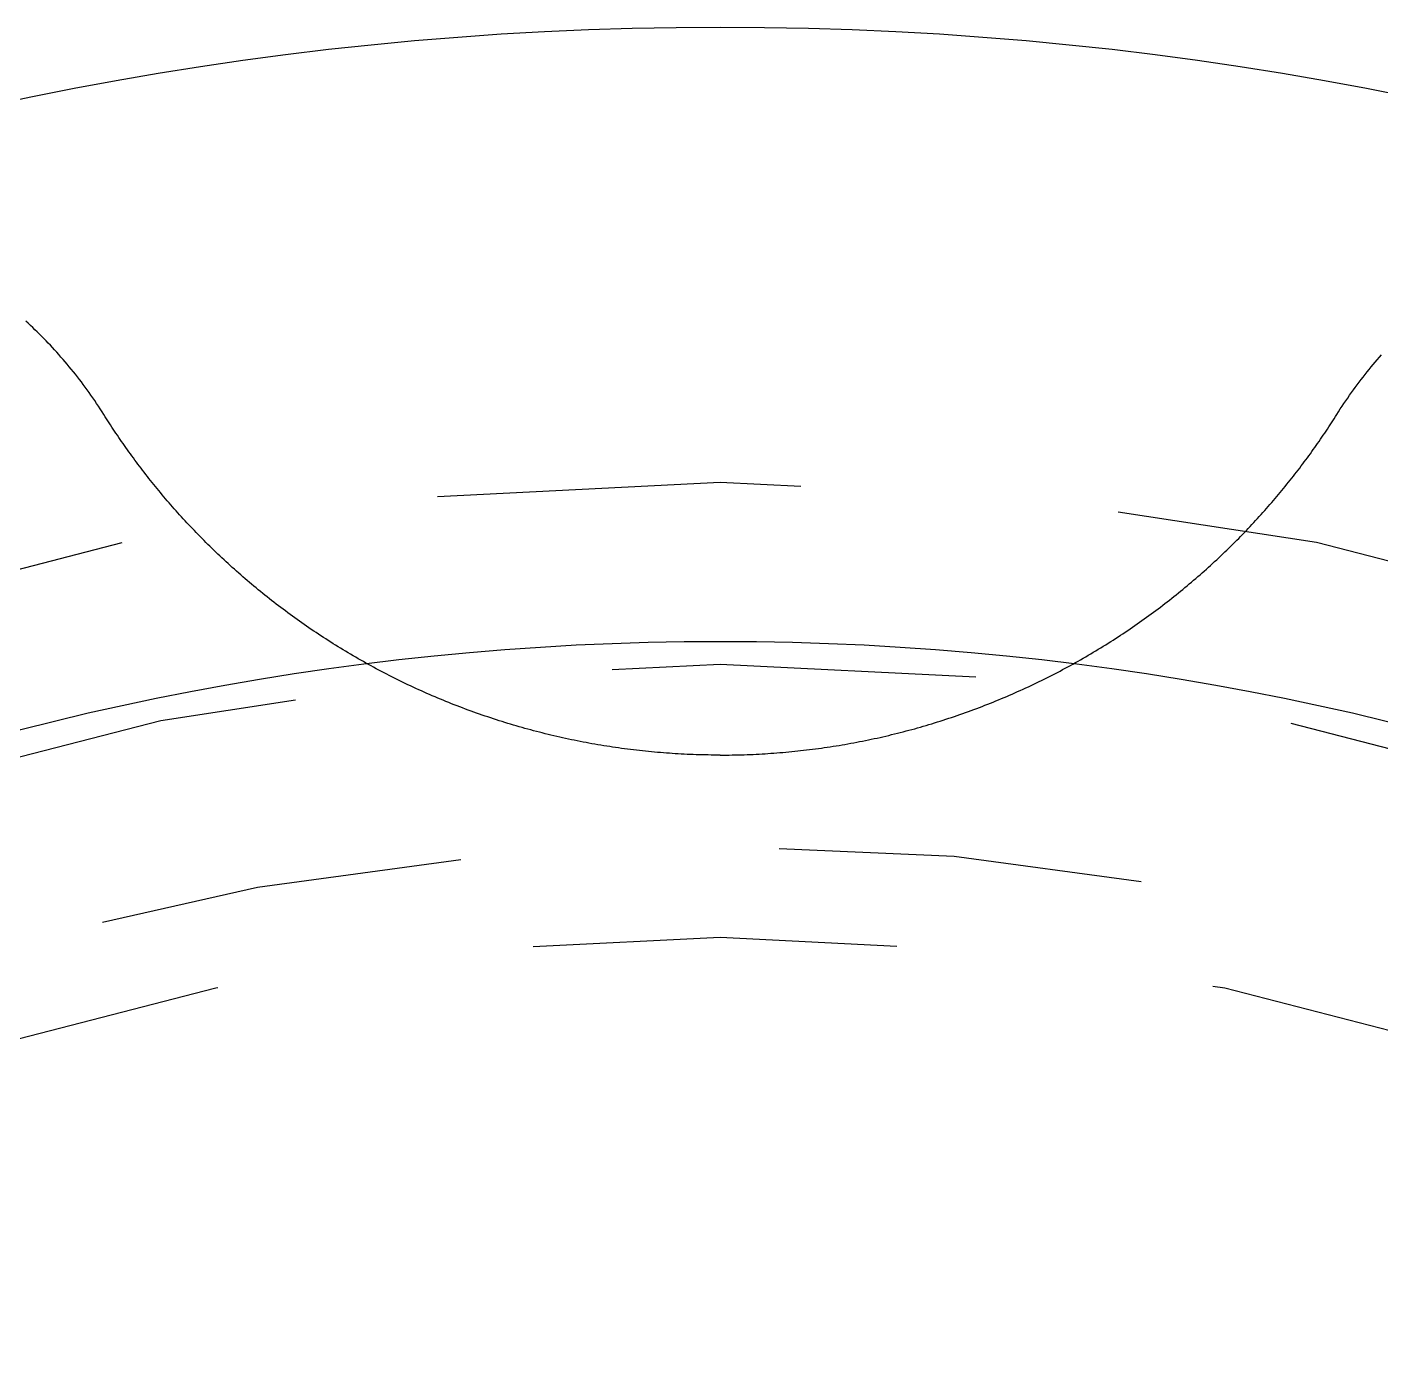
# Model space of a CAD drawing. Extents: x -3.75 to 3.75, y -3.75 to 3.75.
# Drawn here: x -0.762 to 0.726, y 2.301 to 3.75 of the extents above; entities that cross this region are included whole.
import ezdxf

# ---------------------------------------------------------------- set-up
doc = ezdxf.new("R2010")
doc.units = 0
doc.linetypes.add('PHL_CENTER', pattern=[0.75, 0.4, -0.35])
doc.linetypes.add('PHL_THICK', pattern=[0])
doc.layers.add('PROJECTION', color=7, linetype='CONTINUOUS')

msp = doc.modelspace()

# ---------------------------------------------------------------- linework, layer by layer
at = {"layer": 'PROJECTION', "color": 3, "linetype": 'PHL_CENTER'}
for p, q in [((-0.760372, 3.424479), (-0.762866, 3.426776)), ((-0.75789, 3.422159), (-0.760372, 3.424479)), ((-0.755418, 3.419818), (-0.75789, 3.422159)), ((-0.752957, 3.417456), (-0.755418, 3.419818)), ((-0.750507, 3.415072), (-0.752957, 3.417456)), ((-0.748069, 3.412666), (-0.750507, 3.415072)), ((-0.745642, 3.410239), (-0.748069, 3.412666)), ((-0.743227, 3.407789), (-0.745642, 3.410239)), ((-0.740825, 3.405319), (-0.743227, 3.407789)), ((-0.738434, 3.402826), (-0.740825, 3.405319)), ((-0.736056, 3.400312), (-0.738434, 3.402826)), ((-0.73369, 3.397776), (-0.736056, 3.400312)), ((-0.731337, 3.395218), (-0.73369, 3.397776)), ((-0.728997, 3.392639), (-0.731337, 3.395218)), ((-0.72667, 3.390038), (-0.728997, 3.392639)), ((-0.724357, 3.387414), (-0.72667, 3.390038)), ((-0.722057, 3.38477), (-0.724357, 3.387414)), ((-0.719771, 3.382103), (-0.722057, 3.38477)), ((-0.717499, 3.379414), (-0.719771, 3.382103)), ((-0.715241, 3.376704), (-0.717499, 3.379414)), ((-0.712997, 3.373971), (-0.715241, 3.376704)), ((0.712823, 3.373757), (0.715055, 3.376479)), ((0.715055, 3.376479), (0.717301, 3.379179)), ((0.717301, 3.379179), (0.719562, 3.381857)), ((0.719562, 3.381857), (0.721836, 3.384513)), ((0.721836, 3.384513), (0.724124, 3.387148)), ((0.724124, 3.387148), (0.726425, 3.389761)), ((-0.710768, 3.371217), (-0.712997, 3.373971)), ((-0.708554, 3.368441), (-0.710768, 3.371217)), ((-0.706354, 3.365643), (-0.708554, 3.368441)), ((-0.70417, 3.362823), (-0.706354, 3.365643)), ((-0.702001, 3.35998), (-0.70417, 3.362823)), ((0.701882, 3.359823), (0.70404, 3.362653)), ((0.70404, 3.362653), (0.706214, 3.365462)), ((0.706214, 3.365462), (0.708402, 3.368249)), ((0.708402, 3.368249), (0.710605, 3.371014)), ((0.710605, 3.371014), (0.712823, 3.373757)), ((-0.699848, 3.357116), (-0.702001, 3.35998)), ((-0.69771, 3.35423), (-0.699848, 3.357116)), ((-0.695588, 3.351322), (-0.69771, 3.35423)), ((-0.693483, 3.348392), (-0.695588, 3.351322)), ((-0.691393, 3.345439), (-0.693483, 3.348392)), ((0.691326, 3.345344), (0.693406, 3.348284)), ((0.693406, 3.348284), (0.695501, 3.351201)), ((0.695501, 3.351201), (0.697612, 3.354097)), ((0.697612, 3.354097), (0.699739, 3.356971)), ((0.699739, 3.356971), (0.701882, 3.359823)), ((-0.68932, 3.342465), (-0.691393, 3.345439)), ((-0.687264, 3.339468), (-0.68932, 3.342465)), ((-0.685225, 3.33645), (-0.687264, 3.339468)), ((-0.683203, 3.333409), (-0.685225, 3.33645)), ((-0.681198, 3.330346), (-0.683203, 3.333409)), ((0.68118, 3.330318), (0.683175, 3.333367)), ((0.683175, 3.333367), (0.685188, 3.336394)), ((0.685188, 3.336394), (0.687217, 3.339399)), ((0.687217, 3.339399), (0.689264, 3.342383)), ((0.689264, 3.342383), (0.691326, 3.345344)), ((-0.67921, 3.327261), (-0.681198, 3.330346)), ((-0.677241, 3.324154), (-0.67921, 3.327261)), ((-0.675806, 3.32188), (-0.677241, 3.324154)), ((-0.67436, 3.319606), (-0.675806, 3.32188)), ((-0.672904, 3.317333), (-0.67436, 3.319606)), ((-0.671437, 3.31506), (-0.672904, 3.317333)), ((0.671467, 3.315107), (0.672927, 3.317369)), ((0.672927, 3.317369), (0.674375, 3.31963)), ((0.674375, 3.31963), (0.675813, 3.321892)), ((0.675813, 3.321892), (0.677241, 3.324154)), ((0.677241, 3.324154), (0.679201, 3.327247)), ((0.679201, 3.327247), (0.68118, 3.330318)), ((-0.669959, 3.312787), (-0.671437, 3.31506)), ((-0.668471, 3.310515), (-0.669959, 3.312787)), ((-0.666972, 3.308243), (-0.668471, 3.310515)), ((-0.665462, 3.305971), (-0.666972, 3.308243)), ((-0.663941, 3.303701), (-0.665462, 3.305971)), ((-0.66241, 3.30143), (-0.663941, 3.303701)), ((0.662483, 3.301538), (0.664007, 3.303799)), ((0.664007, 3.303799), (0.665521, 3.30606)), ((0.665521, 3.30606), (0.667024, 3.308321)), ((0.667024, 3.308321), (0.668516, 3.310583)), ((0.668516, 3.310583), (0.669997, 3.312845)), ((0.669997, 3.312845), (0.671467, 3.315107)), ((-0.660868, 3.299161), (-0.66241, 3.30143)), ((-0.659315, 3.296893), (-0.660868, 3.299161)), ((-0.657751, 3.294625), (-0.659315, 3.296893)), ((-0.656176, 3.292358), (-0.657751, 3.294625)), ((-0.65459, 3.290092), (-0.656176, 3.292358)), ((-0.652993, 3.287827), (-0.65459, 3.290092)), ((-0.651386, 3.285564), (-0.652993, 3.287827)), ((0.651502, 3.285728), (0.653104, 3.287984)), ((0.653104, 3.287984), (0.654695, 3.290241)), ((0.654695, 3.290241), (0.656274, 3.2925)), ((0.656274, 3.2925), (0.657843, 3.294758)), ((0.657843, 3.294758), (0.659401, 3.297018)), ((0.659401, 3.297018), (0.660947, 3.299278)), ((0.660947, 3.299278), (0.662483, 3.301538)), ((-0.649767, 3.283301), (-0.651386, 3.285564)), ((-0.648137, 3.28104), (-0.649767, 3.283301)), ((-0.646496, 3.27878), (-0.648137, 3.28104)), ((-0.644844, 3.276521), (-0.646496, 3.27878)), ((-0.643181, 3.274264), (-0.644844, 3.276521)), ((-0.641507, 3.272008), (-0.643181, 3.274264)), ((0.641655, 3.272209), (0.643324, 3.274459)), ((0.643324, 3.274459), (0.644982, 3.276711)), ((0.644982, 3.276711), (0.646629, 3.278964)), ((0.646629, 3.278964), (0.648265, 3.281217)), ((0.648265, 3.281217), (0.649889, 3.283472)), ((0.649889, 3.283472), (0.651502, 3.285728)), ((-0.639822, 3.269754), (-0.641507, 3.272008)), ((-0.638125, 3.267502), (-0.639822, 3.269754)), ((-0.636417, 3.265251), (-0.638125, 3.267502)), ((-0.634698, 3.263001), (-0.636417, 3.265251)), ((-0.632968, 3.260754), (-0.634698, 3.263001)), ((-0.631226, 3.258509), (-0.632968, 3.260754)), ((-0.629473, 3.256265), (-0.631226, 3.258509)), ((0.62965, 3.256494), (0.631399, 3.258734)), ((0.631399, 3.258734), (0.633137, 3.260976)), ((0.633137, 3.260976), (0.634864, 3.26322)), ((0.634864, 3.26322), (0.636579, 3.265465)), ((0.636579, 3.265465), (0.638282, 3.267711)), ((0.638282, 3.267711), (0.639974, 3.269959)), ((0.639974, 3.269959), (0.641655, 3.272209)), ((-0.627709, 3.254024), (-0.629473, 3.256265)), ((-0.625933, 3.251784), (-0.627709, 3.254024)), ((-0.624146, 3.249547), (-0.625933, 3.251784)), ((-0.622347, 3.247311), (-0.624146, 3.249547)), ((-0.620537, 3.245078), (-0.622347, 3.247311)), ((-0.618716, 3.242847), (-0.620537, 3.245078)), ((-0.616883, 3.240619), (-0.618716, 3.242847)), ((0.617078, 3.24086), (0.618909, 3.243088)), ((0.618909, 3.243088), (0.620728, 3.245317)), ((0.620728, 3.245317), (0.622536, 3.247549)), ((0.622536, 3.247549), (0.624332, 3.249782)), ((0.624332, 3.249782), (0.626116, 3.252017)), ((0.626116, 3.252017), (0.627889, 3.254255)), ((0.627889, 3.254255), (0.62965, 3.256494)), ((-0.615038, 3.238393), (-0.616883, 3.240619)), ((-0.613182, 3.23617), (-0.615038, 3.238393)), ((-0.611314, 3.233949), (-0.613182, 3.23617)), ((-0.609435, 3.23173), (-0.611314, 3.233949)), ((-0.607544, 3.229515), (-0.609435, 3.23173)), ((-0.605641, 3.227302), (-0.607544, 3.229515)), ((0.605843, 3.227543), (0.607745, 3.229756)), ((0.607745, 3.229756), (0.609635, 3.231972)), ((0.609635, 3.231972), (0.611514, 3.234191)), ((0.611514, 3.234191), (0.61338, 3.236412)), ((0.61338, 3.236412), (0.615235, 3.238635)), ((0.615235, 3.238635), (0.617078, 3.24086)), ((-0.603726, 3.225092), (-0.605641, 3.227302)), ((-0.6018, 3.222885), (-0.603726, 3.225092)), ((-0.599862, 3.220681), (-0.6018, 3.222885)), ((-0.597913, 3.218479), (-0.599862, 3.220681)), ((-0.595951, 3.216281), (-0.597913, 3.218479)), ((-0.593978, 3.214086), (-0.595951, 3.216281)), ((-0.591993, 3.211894), (-0.593978, 3.214086)), ((0.592191, 3.212119), (0.594177, 3.214314)), ((0.594177, 3.214314), (0.596152, 3.216512)), ((0.596152, 3.216512), (0.598114, 3.218713)), ((0.598114, 3.218713), (0.600064, 3.220917)), ((0.600064, 3.220917), (0.602003, 3.223123)), ((0.602003, 3.223123), (0.603929, 3.225331)), ((0.603929, 3.225331), (0.605843, 3.227543)), ((-0.589996, 3.209706), (-0.591993, 3.211894)), ((-0.587987, 3.20752), (-0.589996, 3.209706)), ((-0.585966, 3.205338), (-0.587987, 3.20752)), ((-0.583933, 3.20316), (-0.585966, 3.205338)), ((-0.581888, 3.200984), (-0.583933, 3.20316)), ((-0.579831, 3.198813), (-0.581888, 3.200984)), ((-0.577762, 3.196645), (-0.579831, 3.198813)), ((0.577942, 3.19684), (0.580014, 3.199013)), ((0.580014, 3.199013), (0.582074, 3.20119)), ((0.582074, 3.20119), (0.584122, 3.203369)), ((0.584122, 3.203369), (0.586158, 3.205552)), ((0.586158, 3.205552), (0.588181, 3.207738)), ((0.588181, 3.207738), (0.590192, 3.209927)), ((0.590192, 3.209927), (0.592191, 3.212119)), ((-0.575681, 3.194481), (-0.577762, 3.196645)), ((-0.573588, 3.192321), (-0.575681, 3.194481)), ((-0.571483, 3.190164), (-0.573588, 3.192321)), ((-0.569366, 3.188011), (-0.571483, 3.190164)), ((-0.567236, 3.185862), (-0.569366, 3.188011)), ((-0.565094, 3.183717), (-0.567236, 3.185862)), ((-0.56294, 3.181577), (-0.565094, 3.183717)), ((0.563086, 3.181727), (0.565246, 3.183875)), ((0.565246, 3.183875), (0.567393, 3.186027)), ((0.567393, 3.186027), (0.569528, 3.188182)), ((0.569528, 3.188182), (0.57165, 3.190341)), ((0.57165, 3.190341), (0.57376, 3.192504)), ((0.57376, 3.192504), (0.575857, 3.194671)), ((0.575857, 3.194671), (0.577942, 3.19684)), ((-0.560774, 3.17944), (-0.56294, 3.181577)), ((-0.558596, 3.177308), (-0.560774, 3.17944)), ((-0.556405, 3.175179), (-0.558596, 3.177308)), ((-0.554202, 3.173056), (-0.556405, 3.175179)), ((-0.551986, 3.170936), (-0.554202, 3.173056)), ((-0.549758, 3.168821), (-0.551986, 3.170936)), ((-0.547518, 3.166711), (-0.549758, 3.168821)), ((0.547641, 3.166829), (0.549878, 3.168938)), ((0.549878, 3.168938), (0.552106, 3.171054)), ((0.552106, 3.171054), (0.554323, 3.173176)), ((0.554323, 3.173176), (0.556531, 3.175306)), ((0.556531, 3.175306), (0.558728, 3.177442)), ((0.558728, 3.177442), (0.560913, 3.179582)), ((0.560913, 3.179582), (0.563086, 3.181727)), ((-0.545265, 3.164605), (-0.547518, 3.166711)), ((-0.543, 3.162503), (-0.545265, 3.164605)), ((-0.540722, 3.160407), (-0.543, 3.162503)), ((-0.538432, 3.158315), (-0.540722, 3.160407)), ((-0.536129, 3.156228), (-0.538432, 3.158315)), ((-0.533814, 3.154145), (-0.536129, 3.156228)), ((-0.531486, 3.152068), (-0.533814, 3.154145)), ((0.531705, 3.152264), (0.534011, 3.154323)), ((0.534011, 3.154323), (0.536307, 3.156389)), ((0.536307, 3.156389), (0.538593, 3.158463)), ((0.538593, 3.158463), (0.54087, 3.160544)), ((0.54087, 3.160544), (0.543137, 3.162632)), ((0.543137, 3.162632), (0.545394, 3.164727)), ((0.545394, 3.164727), (0.547641, 3.166829)), ((-0.529146, 3.149996), (-0.531486, 3.152068)), ((-0.526794, 3.147931), (-0.529146, 3.149996)), ((-0.524434, 3.145873), (-0.526794, 3.147931)), ((-0.522064, 3.143824), (-0.524434, 3.145873)), ((-0.519684, 3.141783), (-0.522064, 3.143824)), ((-0.517296, 3.139751), (-0.519684, 3.141783)), ((-0.514898, 3.137726), (-0.517296, 3.139751)), ((0.515289, 3.138057), (0.517664, 3.140064)), ((0.517664, 3.140064), (0.520028, 3.142079)), ((0.520028, 3.142079), (0.522383, 3.144101)), ((0.522383, 3.144101), (0.524728, 3.14613)), ((0.524728, 3.14613), (0.527063, 3.148167)), ((0.527063, 3.148167), (0.529389, 3.150212)), ((0.529389, 3.150212), (0.531705, 3.152264)), ((-0.51249, 3.13571), (-0.514898, 3.137726)), ((-0.510074, 3.133703), (-0.51249, 3.13571)), ((-0.507648, 3.131703), (-0.510074, 3.133703)), ((-0.505213, 3.129712), (-0.507648, 3.131703)), ((-0.502769, 3.12773), (-0.505213, 3.129712)), ((-0.500315, 3.125756), (-0.502769, 3.12773)), ((-0.497853, 3.123791), (-0.500315, 3.125756)), ((-0.495382, 3.121834), (-0.497853, 3.123791)), ((0.49595, 3.122282), (0.498401, 3.124226)), ((0.498401, 3.124226), (0.500842, 3.126179)), ((0.500842, 3.126179), (0.503274, 3.128139)), ((0.503274, 3.128139), (0.505697, 3.130107)), ((0.505697, 3.130107), (0.508109, 3.132083)), ((0.508109, 3.132083), (0.510512, 3.134067)), ((0.510512, 3.134067), (0.512906, 3.136058)), ((0.512906, 3.136058), (0.515289, 3.138057)), ((-0.492901, 3.119886), (-0.495382, 3.121834)), ((-0.490411, 3.117947), (-0.492901, 3.119886)), ((-0.487912, 3.116016), (-0.490411, 3.117947)), ((-0.485405, 3.114095), (-0.487912, 3.116016)), ((-0.482888, 3.112182), (-0.485405, 3.114095)), ((-0.480362, 3.110278), (-0.482888, 3.112182)), ((-0.477828, 3.108383), (-0.480362, 3.110278)), ((0.476, 3.107022), (0.478527, 3.1089)), ((0.478527, 3.1089), (0.481044, 3.110787)), ((0.481044, 3.110787), (0.483552, 3.112682)), ((0.483552, 3.112682), (0.486051, 3.114586)), ((0.486051, 3.114586), (0.48854, 3.116498)), ((0.48854, 3.116498), (0.491019, 3.118418)), ((0.491019, 3.118418), (0.493489, 3.120346)), ((0.493489, 3.120346), (0.49595, 3.122282)), ((-0.475284, 3.106497), (-0.477828, 3.108383)), ((-0.472732, 3.10462), (-0.475284, 3.106497)), ((-0.470171, 3.102752), (-0.472732, 3.10462)), ((-0.467601, 3.100893), (-0.470171, 3.102752)), ((-0.465022, 3.099043), (-0.467601, 3.100893)), ((-0.462434, 3.097203), (-0.465022, 3.099043)), ((-0.459838, 3.095371), (-0.462434, 3.097203)), ((-0.457233, 3.093549), (-0.459838, 3.095371)), ((0.455446, 3.092302), (0.458048, 3.094112)), ((0.458048, 3.094112), (0.460641, 3.09593)), ((0.460641, 3.09593), (0.463224, 3.097757)), ((0.463224, 3.097757), (0.465798, 3.099593)), ((0.465798, 3.099593), (0.468362, 3.101437)), ((0.468362, 3.101437), (0.470918, 3.10329)), ((0.470918, 3.10329), (0.473463, 3.105152)), ((0.473463, 3.105152), (0.476, 3.107022)), ((-0.454619, 3.091737), (-0.457233, 3.093549)), ((-0.451997, 3.089933), (-0.454619, 3.091737)), ((-0.449365, 3.088139), (-0.451997, 3.089933)), ((-0.446726, 3.086355), (-0.449365, 3.088139)), ((-0.444077, 3.08458), (-0.446726, 3.086355)), ((-0.441421, 3.082814), (-0.444077, 3.08458)), ((-0.438755, 3.081059), (-0.441421, 3.082814)), ((-0.436081, 3.079312), (-0.438755, 3.081059)), ((-0.433399, 3.077576), (-0.436081, 3.079312)), ((0.434297, 3.078148), (0.436973, 3.079886)), ((0.436973, 3.079886), (0.43964, 3.081632)), ((0.43964, 3.081632), (0.442297, 3.083388)), ((0.442297, 3.083388), (0.444946, 3.085153)), ((0.444946, 3.085153), (0.447585, 3.086927)), ((0.447585, 3.086927), (0.450215, 3.08871)), ((0.450215, 3.08871), (0.452835, 3.090502)), ((0.452835, 3.090502), (0.455446, 3.092302)), ((-0.430708, 3.075849), (-0.433399, 3.077576)), ((-0.428008, 3.074132), (-0.430708, 3.075849)), ((-0.425301, 3.072424), (-0.428008, 3.074132)), ((-0.422584, 3.070727), (-0.425301, 3.072424)), ((-0.41986, 3.069039), (-0.422584, 3.070727)), ((-0.417127, 3.067362), (-0.41986, 3.069039)), ((-0.414386, 3.065694), (-0.417127, 3.067362)), ((-0.411636, 3.064036), (-0.414386, 3.065694)), ((0.409802, 3.062932), (0.41256, 3.064585)), ((0.41256, 3.064585), (0.415309, 3.066247)), ((0.415309, 3.066247), (0.418049, 3.067919)), ((0.418049, 3.067919), (0.42078, 3.0696)), ((0.42078, 3.0696), (0.423502, 3.071291)), ((0.423502, 3.071291), (0.426214, 3.072991)), ((0.426214, 3.072991), (0.428918, 3.074701)), ((0.428918, 3.074701), (0.431612, 3.07642)), ((0.431612, 3.07642), (0.434297, 3.078148)), ((-0.408878, 3.062388), (-0.411636, 3.064036)), ((-0.406112, 3.060751), (-0.408878, 3.062388)), ((-0.403338, 3.059124), (-0.406112, 3.060751)), ((-0.400556, 3.057506), (-0.403338, 3.059124)), ((-0.397765, 3.055899), (-0.400556, 3.057506)), ((-0.394966, 3.054303), (-0.397765, 3.055899)), ((-0.392159, 3.052716), (-0.394966, 3.054303)), ((-0.389344, 3.05114), (-0.392159, 3.052716)), ((-0.386521, 3.049575), (-0.389344, 3.05114)), ((-0.38369, 3.048019), (-0.386521, 3.049575)), ((0.384605, 3.048517), (0.387434, 3.050076)), ((0.387434, 3.050076), (0.390255, 3.051645)), ((0.390255, 3.051645), (0.39307, 3.053225)), ((0.39307, 3.053225), (0.395879, 3.054816)), ((0.395879, 3.054816), (0.39868, 3.056419)), ((0.39868, 3.056419), (0.401474, 3.058033)), ((0.401474, 3.058033), (0.404259, 3.059656)), ((0.404259, 3.059656), (0.407035, 3.061289)), ((0.407035, 3.061289), (0.409802, 3.062932)), ((-0.380851, 3.046475), (-0.38369, 3.048019)), ((-0.378004, 3.044941), (-0.380851, 3.046475)), ((-0.375149, 3.043417), (-0.378004, 3.044941)), ((-0.372286, 3.041904), (-0.375149, 3.043417)), ((-0.369415, 3.040402), (-0.372286, 3.041904)), ((-0.366536, 3.03891), (-0.369415, 3.040402)), ((-0.36365, 3.03743), (-0.366536, 3.03891)), ((-0.360755, 3.035959), (-0.36365, 3.03743)), ((-0.357853, 3.0345), (-0.360755, 3.035959)), ((-0.354943, 3.033052), (-0.357853, 3.0345)), ((0.355956, 3.033559), (0.35885, 3.035004)), ((0.35885, 3.035004), (0.361737, 3.03646)), ((0.361737, 3.03646), (0.364619, 3.037927)), ((0.364619, 3.037927), (0.367493, 3.039406)), ((0.367493, 3.039406), (0.370362, 3.040896)), ((0.370362, 3.040896), (0.373224, 3.042398)), ((0.373224, 3.042398), (0.376079, 3.043911)), ((0.376079, 3.043911), (0.378928, 3.045435)), ((0.378928, 3.045435), (0.38177, 3.046971)), ((0.38177, 3.046971), (0.384605, 3.048517)), ((-0.352025, 3.031615), (-0.354943, 3.033052)), ((-0.349099, 3.030188), (-0.352025, 3.031615)), ((-0.346166, 3.028773), (-0.349099, 3.030188)), ((-0.343225, 3.027368), (-0.346166, 3.028773)), ((-0.340276, 3.025975), (-0.343225, 3.027368)), ((-0.33732, 3.024593), (-0.340276, 3.025975)), ((-0.334356, 3.023222), (-0.33732, 3.024593)), ((-0.331385, 3.021863), (-0.334356, 3.023222)), ((-0.328408, 3.020515), (-0.331385, 3.021863)), ((-0.325426, 3.01918), (-0.328408, 3.020515)), ((0.323715, 3.018431), (0.326676, 3.019748)), ((0.326676, 3.019748), (0.329631, 3.021077)), ((0.329631, 3.021077), (0.33258, 3.022417)), ((0.33258, 3.022417), (0.335524, 3.023769)), ((0.335524, 3.023769), (0.338461, 3.025133)), ((0.338461, 3.025133), (0.341392, 3.026509)), ((0.341392, 3.026509), (0.344317, 3.027895)), ((0.344317, 3.027895), (0.347236, 3.029294)), ((0.347236, 3.029294), (0.350149, 3.030704)), ((0.350149, 3.030704), (0.353055, 3.032126)), ((0.353055, 3.032126), (0.355956, 3.033559)), ((-0.322438, 3.017857), (-0.325426, 3.01918)), ((-0.319444, 3.016546), (-0.322438, 3.017857)), ((-0.316445, 3.015248), (-0.319444, 3.016546)), ((-0.31344, 3.013961), (-0.316445, 3.015248)), ((-0.31043, 3.012687), (-0.31344, 3.013961)), ((-0.307414, 3.011425), (-0.31043, 3.012687)), ((-0.304393, 3.010175), (-0.307414, 3.011425)), ((-0.301366, 3.008937), (-0.304393, 3.010175)), ((-0.298335, 3.007712), (-0.301366, 3.008937)), ((-0.295298, 3.006499), (-0.298335, 3.007712)), ((-0.292256, 3.005299), (-0.295298, 3.006499)), ((-0.289208, 3.00411), (-0.292256, 3.005299)), ((0.287739, 3.00355), (0.290767, 3.004724)), ((0.290767, 3.004724), (0.29379, 3.00591)), ((0.29379, 3.00591), (0.296808, 3.007109)), ((0.296808, 3.007109), (0.29982, 3.008319)), ((0.29982, 3.008319), (0.302827, 3.009542)), ((0.302827, 3.009542), (0.305828, 3.010776)), ((0.305828, 3.010776), (0.308823, 3.012022)), ((0.308823, 3.012022), (0.311813, 3.01328)), ((0.311813, 3.01328), (0.314797, 3.01455)), ((0.314797, 3.01455), (0.317775, 3.015832)), ((0.317775, 3.015832), (0.320748, 3.017126)), ((0.320748, 3.017126), (0.323715, 3.018431)), ((-0.286156, 3.002935), (-0.289208, 3.00411)), ((-0.283098, 3.001771), (-0.286156, 3.002935)), ((-0.280036, 3.00062), (-0.283098, 3.001771)), ((-0.276969, 2.999481), (-0.280036, 3.00062)), ((-0.273896, 2.998355), (-0.276969, 2.999481)), ((-0.270819, 2.997241), (-0.273896, 2.998355)), ((-0.267737, 2.99614), (-0.270819, 2.997241)), ((-0.26465, 2.995051), (-0.267737, 2.99614)), ((-0.261558, 2.993975), (-0.26465, 2.995051)), ((-0.258462, 2.992912), (-0.261558, 2.993975)), ((-0.255361, 2.99186), (-0.258462, 2.992912)), ((-0.252256, 2.990822), (-0.255361, 2.99186)), ((-0.249146, 2.989796), (-0.252256, 2.990822)), ((-0.246031, 2.988782), (-0.249146, 2.989796)), ((0.2479, 2.989387), (0.250995, 2.990403)), ((0.250995, 2.990403), (0.254084, 2.991431)), ((0.254084, 2.991431), (0.257169, 2.992472)), ((0.257169, 2.992472), (0.260249, 2.993525)), ((0.260249, 2.993525), (0.263324, 2.99459)), ((0.263324, 2.99459), (0.266394, 2.995667)), ((0.266394, 2.995667), (0.269458, 2.996757)), ((0.269458, 2.996757), (0.272518, 2.997859)), ((0.272518, 2.997859), (0.275573, 2.998972)), ((0.275573, 2.998972), (0.278622, 3.000099)), ((0.278622, 3.000099), (0.281666, 3.001237)), ((0.281666, 3.001237), (0.284705, 3.002387)), ((0.284705, 3.002387), (0.287739, 3.00355)), ((-0.242912, 2.987782), (-0.246031, 2.988782)), ((-0.239788, 2.986794), (-0.242912, 2.987782)), ((-0.23666, 2.985818), (-0.239788, 2.986794)), ((-0.233528, 2.984855), (-0.23666, 2.985818)), ((-0.230392, 2.983905), (-0.233528, 2.984855)), ((-0.227251, 2.982968), (-0.230392, 2.983905)), ((-0.224106, 2.982043), (-0.227251, 2.982968)), ((-0.220957, 2.981131), (-0.224106, 2.982043)), ((-0.217804, 2.980232), (-0.220957, 2.981131)), ((-0.214647, 2.979346), (-0.217804, 2.980232)), ((-0.211486, 2.978472), (-0.214647, 2.979346)), ((-0.208321, 2.977612), (-0.211486, 2.978472)), ((-0.205152, 2.976764), (-0.208321, 2.977612)), ((-0.201979, 2.975929), (-0.205152, 2.976764)), ((-0.198802, 2.975106), (-0.201979, 2.975929)), ((-0.195621, 2.974297), (-0.198802, 2.975106)), ((0.197767, 2.974832), (0.200933, 2.975647)), ((0.200933, 2.975647), (0.204095, 2.976475)), ((0.204095, 2.976475), (0.207253, 2.977315)), ((0.207253, 2.977315), (0.210406, 2.978168)), ((0.210406, 2.978168), (0.213555, 2.979034)), ((0.213555, 2.979034), (0.2167, 2.979913)), ((0.2167, 2.979913), (0.21984, 2.980804)), ((0.21984, 2.980804), (0.222976, 2.981707)), ((0.222976, 2.981707), (0.226108, 2.982624)), ((0.226108, 2.982624), (0.229235, 2.983552)), ((0.229235, 2.983552), (0.232357, 2.984494)), ((0.232357, 2.984494), (0.235475, 2.985447)), ((0.235475, 2.985447), (0.238589, 2.986414)), ((0.238589, 2.986414), (0.241697, 2.987392)), ((0.241697, 2.987392), (0.244801, 2.988384)), ((0.244801, 2.988384), (0.2479, 2.989387)), ((-0.192437, 2.973501), (-0.195621, 2.974297)), ((-0.189249, 2.972718), (-0.192437, 2.973501)), ((-0.186058, 2.971947), (-0.189249, 2.972718)), ((-0.182862, 2.97119), (-0.186058, 2.971947)), ((-0.179664, 2.970445), (-0.182862, 2.97119)), ((-0.176461, 2.969714), (-0.179664, 2.970445)), ((-0.173256, 2.968996), (-0.176461, 2.969714)), ((-0.170047, 2.96829), (-0.173256, 2.968996)), ((-0.166834, 2.967598), (-0.170047, 2.96829)), ((-0.163619, 2.966919), (-0.166834, 2.967598)), ((-0.1604, 2.966253), (-0.163619, 2.966919)), ((-0.157177, 2.9656), (-0.1604, 2.966253)), ((-0.153952, 2.96496), (-0.157177, 2.9656)), ((-0.150723, 2.964333), (-0.153952, 2.96496)), ((-0.147492, 2.963719), (-0.150723, 2.964333)), ((-0.144257, 2.963119), (-0.147492, 2.963719)), ((-0.141019, 2.962532), (-0.144257, 2.963119)), ((-0.137779, 2.961958), (-0.141019, 2.962532)), ((-0.134535, 2.961397), (-0.137779, 2.961958)), ((-0.131289, 2.96085), (-0.134535, 2.961397)), ((-0.128039, 2.960316), (-0.131289, 2.96085)), ((-0.124787, 2.959795), (-0.128039, 2.960316)), ((0.124009, 2.959676), (0.127244, 2.96019)), ((0.127244, 2.96019), (0.130478, 2.960717)), ((0.130478, 2.960717), (0.133709, 2.961257)), ((0.133709, 2.961257), (0.136938, 2.961811)), ((0.136938, 2.961811), (0.140164, 2.962378)), ((0.140164, 2.962378), (0.143389, 2.962958)), ((0.143389, 2.962958), (0.146611, 2.963551)), ((0.146611, 2.963551), (0.14983, 2.964158)), ((0.14983, 2.964158), (0.153047, 2.964777)), ((0.153047, 2.964777), (0.156262, 2.96541)), ((0.156262, 2.96541), (0.159474, 2.966057)), ((0.159474, 2.966057), (0.162683, 2.966716)), ((0.162683, 2.966716), (0.16589, 2.967389)), ((0.16589, 2.967389), (0.169094, 2.968075)), ((0.169094, 2.968075), (0.172295, 2.968774)), ((0.172295, 2.968774), (0.175493, 2.969486)), ((0.175493, 2.969486), (0.178687, 2.970211)), ((0.178687, 2.970211), (0.181877, 2.970949)), ((0.181877, 2.970949), (0.185063, 2.9717)), ((0.185063, 2.9717), (0.188245, 2.972464)), ((0.188245, 2.972464), (0.191423, 2.97324)), ((0.191423, 2.97324), (0.194597, 2.97403)), ((0.194597, 2.97403), (0.197767, 2.974832)), ((-0.121533, 2.959287), (-0.124787, 2.959795)), ((-0.118275, 2.958793), (-0.121533, 2.959287)), ((-0.115015, 2.958312), (-0.118275, 2.958793)), ((-0.111753, 2.957845), (-0.115015, 2.958312)), ((-0.108488, 2.957391), (-0.111753, 2.957845)), ((-0.10522, 2.95695), (-0.108488, 2.957391)), ((-0.10195, 2.956523), (-0.10522, 2.95695)), ((-0.098678, 2.956109), (-0.10195, 2.956523)), ((-0.095403, 2.955709), (-0.098678, 2.956109)), ((-0.092126, 2.955322), (-0.095403, 2.955709)), ((-0.088846, 2.954949), (-0.092126, 2.955322)), ((-0.085566, 2.954589), (-0.088846, 2.954949)), ((-0.082284, 2.954243), (-0.085566, 2.954589)), ((-0.079001, 2.953911), (-0.082284, 2.954243)), ((-0.075717, 2.953592), (-0.079001, 2.953911)), ((-0.072432, 2.953287), (-0.075717, 2.953592)), ((-0.069146, 2.952995), (-0.072432, 2.953287)), ((-0.065859, 2.952718), (-0.069146, 2.952995)), ((-0.062571, 2.952453), (-0.065859, 2.952718)), ((-0.059282, 2.952203), (-0.062571, 2.952453)), ((-0.055993, 2.951966), (-0.059282, 2.952203)), ((-0.052703, 2.951742), (-0.055993, 2.951966)), ((-0.049412, 2.951532), (-0.052703, 2.951742)), ((-0.04612, 2.951336), (-0.049412, 2.951532)), ((-0.042828, 2.951153), (-0.04612, 2.951336)), ((-0.039535, 2.950984), (-0.042828, 2.951153)), ((-0.036242, 2.950829), (-0.039535, 2.950984)), ((-0.032948, 2.950687), (-0.036242, 2.950829)), ((-0.029654, 2.950558), (-0.032948, 2.950687)), ((-0.02636, 2.950444), (-0.029654, 2.950558)), ((-0.023066, 2.950343), (-0.02636, 2.950444)), ((-0.019771, 2.950255), (-0.023066, 2.950343)), ((-0.016476, 2.950181), (-0.019771, 2.950255)), ((-0.013181, 2.95012), (-0.016476, 2.950181)), ((-0.009886, 2.950073), (-0.013181, 2.95012)), ((-0.00659, 2.95004), (-0.009886, 2.950073)), ((0, 2.95), (-0.00659, 2.95004)), ((0, 2.950014), (0.003278, 2.950021)), ((0.003278, 2.950021), (0.006556, 2.950042)), ((0.006556, 2.950042), (0.009834, 2.950076)), ((0.009834, 2.950076), (0.013111, 2.950123)), ((0.013111, 2.950123), (0.016388, 2.950184)), ((0.016388, 2.950184), (0.019665, 2.950258)), ((0.019665, 2.950258), (0.022941, 2.950346)), ((0.022941, 2.950346), (0.026217, 2.950446)), ((0.026217, 2.950446), (0.029492, 2.950561)), ((0.029492, 2.950561), (0.032766, 2.950688)), ((0.032766, 2.950688), (0.03604, 2.950829)), ((0.03604, 2.950829), (0.039313, 2.950984)), ((0.039313, 2.950984), (0.042586, 2.951151)), ((0.042586, 2.951151), (0.045858, 2.951333)), ((0.045858, 2.951333), (0.049129, 2.951527)), ((0.049129, 2.951527), (0.052399, 2.951735)), ((0.052399, 2.951735), (0.055668, 2.951956)), ((0.055668, 2.951956), (0.058936, 2.95219)), ((0.058936, 2.95219), (0.062203, 2.952438)), ((0.062203, 2.952438), (0.065468, 2.952699)), ((0.065468, 2.952699), (0.068733, 2.952974)), ((0.068733, 2.952974), (0.071997, 2.953262)), ((0.071997, 2.953262), (0.075259, 2.953563)), ((0.075259, 2.953563), (0.07852, 2.953877)), ((0.07852, 2.953877), (0.08178, 2.954205)), ((0.08178, 2.954205), (0.085038, 2.954546)), ((0.085038, 2.954546), (0.088295, 2.954901)), ((0.088295, 2.954901), (0.09155, 2.955268)), ((0.09155, 2.955268), (0.094804, 2.955649)), ((0.094804, 2.955649), (0.098056, 2.956043)), ((0.098056, 2.956043), (0.101306, 2.956451)), ((0.101306, 2.956451), (0.104555, 2.956872)), ((0.104555, 2.956872), (0.107802, 2.957306)), ((0.107802, 2.957306), (0.111047, 2.957753)), ((0.111047, 2.957753), (0.114291, 2.958214)), ((0.114291, 2.958214), (0.117532, 2.958688)), ((0.117532, 2.958688), (0.120772, 2.959176)), ((0.120772, 2.959176), (0.124009, 2.959676))]:
    msp.add_line(p, q, dxfattribs=at)
at = {"layer": 'PROJECTION', "color": 7, "linetype": 'PHL_THICK'}
for radius in [3.75, 3.075]:
    msp.add_circle((0, 0), radius, dxfattribs=at)
at = {"layer": 'PROJECTION', "color": 3, "linetype": 'PHL_CENTER'}
for radius in [3.25, 3.05, 2.75]:
    msp.add_circle((0, 0), radius, dxfattribs=at)
msp.add_arc((0, 0), 2.85, 289.842296, 250.157704, dxfattribs=at)

doc.saveas('drawing.dxf')
